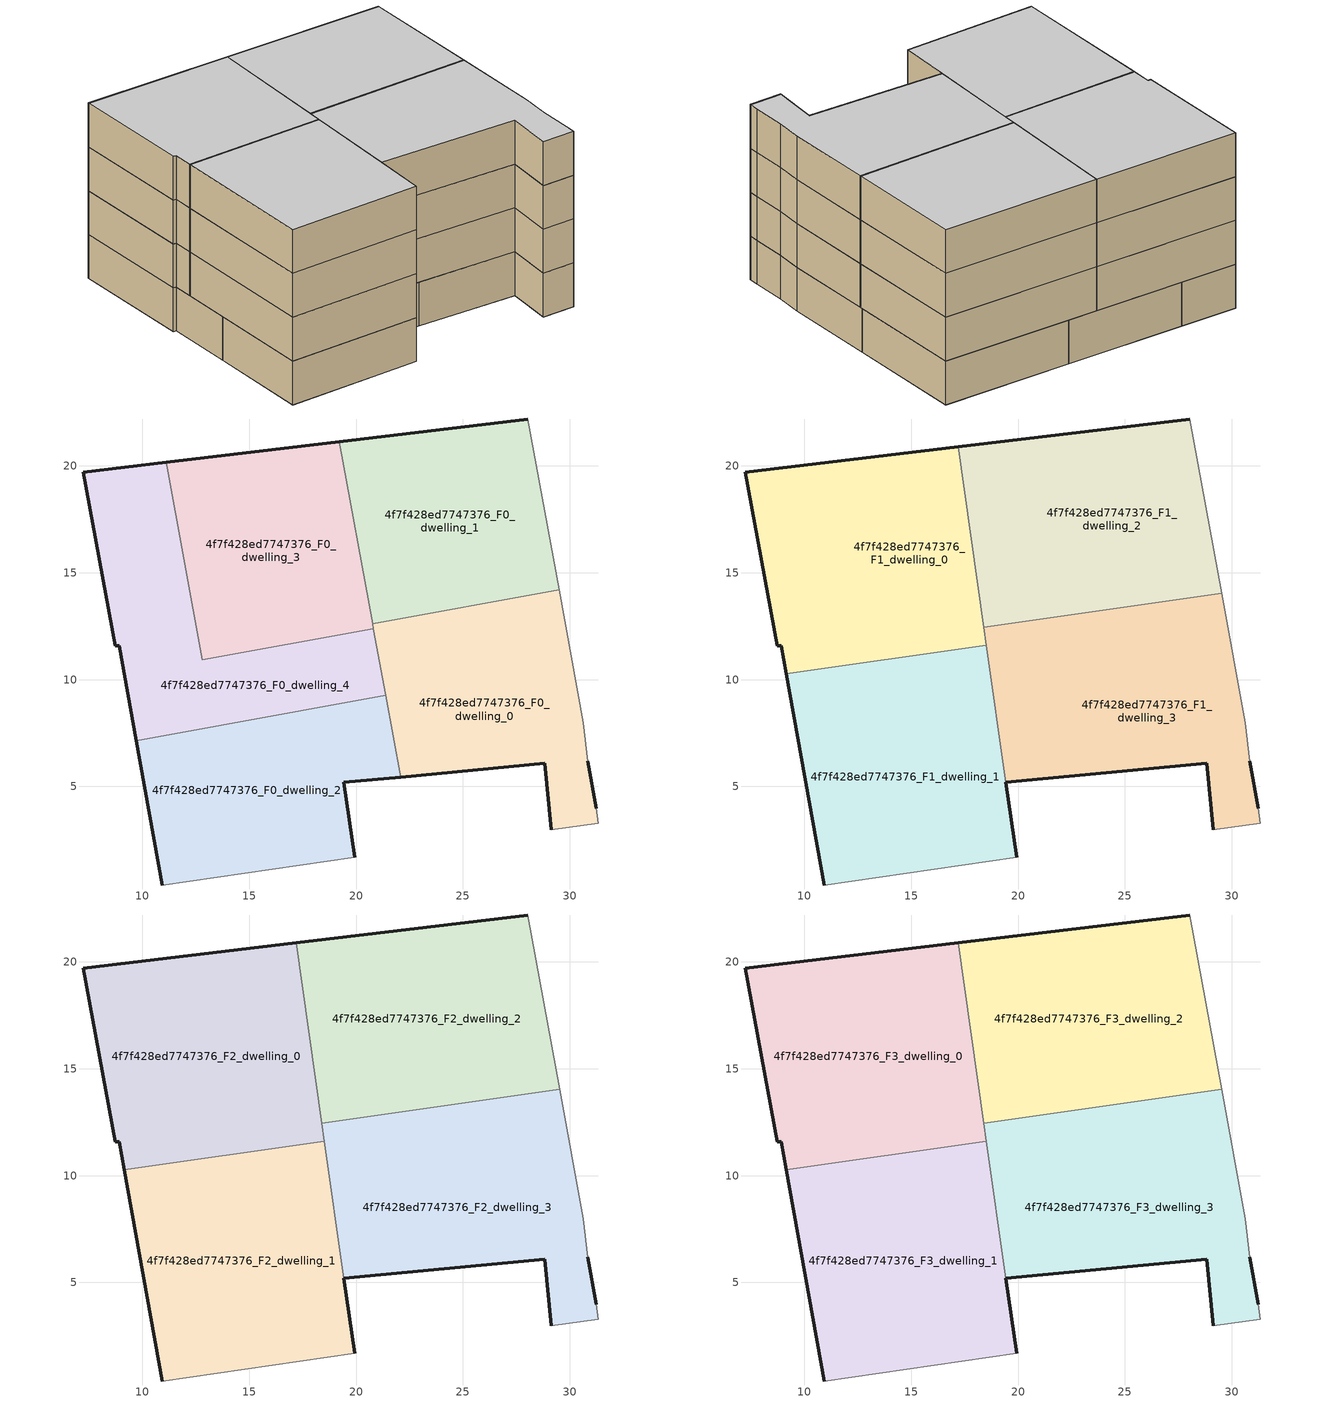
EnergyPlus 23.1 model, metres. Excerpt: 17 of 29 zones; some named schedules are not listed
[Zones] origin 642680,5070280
4f7f428ed7747376_F0_dwelling_0
 floor ground (EU_floor_Construction): 31.34,3.28 31.24,3.98 30.84,6.18 30.64,7.99 29.5,14.21 20.77,12.61 22.08,5.44 28.84,6.08 29.14,2.98 z0
 wall outside (EU_wall_Construction): 30.84,6.18 31.24,3.98 / 29.14,2.98 28.84,6.08 22.08,5.44 z0:3
 wall adiabatic (EU_wall_Construction): 31.24,3.98 31.34,3.28 29.14,2.98 / 29.5,14.21 30.64,7.99 30.84,6.18 z0:3
 wall to 4f7f428ed7747376_F0_dwelling_1 (EU_wall_Construction): 20.77,12.61 29.5,14.21 z0:3
 wall to 4f7f428ed7747376_F0_dwelling_2 (EU_wall_Construction): 22.08,5.44 21.38,9.26 z0:3
 wall to 4f7f428ed7747376_F0_dwelling_4 (EU_wall_Construction): 21.38,9.26 20.81,12.38 z0:3
 wall to 4f7f428ed7747376_F0_dwelling_3 (EU_wall_Construction): 20.81,12.38 20.77,12.61 z0:3
4f7f428ed7747376_F0_dwelling_1
 floor ground (EU_floor_Construction): 29.5,14.21 28.04,22.2 19.21,21.14 20.77,12.61 z0
 wall outside (EU_wall_Construction): 19.21,21.14 28.04,22.2 z0:3
 wall adiabatic (EU_wall_Construction): 28.04,22.2 29.5,14.21 z0:3
 wall to 4f7f428ed7747376_F0_dwelling_3 (EU_wall_Construction): 20.77,12.61 19.21,21.14 z0:3
 ceiling adiabatic (EU_roof_Construction): 28.04,22.2 29.5,14.21 25.19,13.42 20.74,12.79 19.21,21.14 z3
4f7f428ed7747376_F0_dwelling_2
 floor ground (EU_floor_Construction): 19.93,1.68 19.43,5.19 22.08,5.44 21.38,9.26 9.72,7.13 10.92,0.39 z0
 wall outside (EU_wall_Construction): 10.92,0.39 9.72,7.13 / 22.08,5.44 19.43,5.19 19.93,1.68 z0:3
 wall adiabatic (EU_wall_Construction): 19.93,1.68 10.92,0.39 z0:3
 wall to 4f7f428ed7747376_F0_dwelling_4 (EU_wall_Construction): 9.72,7.13 21.38,9.26 z0:3
4f7f428ed7747376_F0_dwelling_3
 floor ground (EU_floor_Construction): 20.81,12.38 19.21,21.14 11.11,20.17 12.81,10.92 z0
 wall outside (EU_wall_Construction): 11.11,20.17 19.21,21.14 z0:3
 wall to 4f7f428ed7747376_F0_dwelling_4 (EU_wall_Construction): 20.81,12.38 12.81,10.92 11.11,20.17 z0:3
4f7f428ed7747376_F0_dwelling_4
 floor ground (EU_floor_Construction): 21.38,9.26 20.81,12.38 12.81,10.92 11.11,20.17 7.22,19.7 8.72,11.59 8.92,11.59 9.72,7.13 z0
 wall outside (EU_wall_Construction): 9.72,7.13 8.92,11.59 8.72,11.59 7.22,19.7 11.11,20.17 z0:3
4f7f428ed7747376_F1_dwelling_0
 floor to 4f7f428ed7747376_F0_dwelling_3 (EU_floor_Construction): 18.47,11.95 17.2,20.9 11.11,20.17 12.81,10.92 z3
 floor to 4f7f428ed7747376_F0_dwelling_4 (EU_floor_Construction): 18.52,11.61 18.47,11.95 12.81,10.92 11.11,20.17 7.22,19.7 8.72,11.59 8.92,11.59 9.16,10.28 z3
 wall outside (EU_wall_Construction): 9.16,10.28 8.92,11.59 8.72,11.59 7.22,19.7 17.2,20.9 z3:6
 wall to 4f7f428ed7747376_F1_dwelling_1 (EU_wall_Construction): 18.52,11.61 9.16,10.28 z3:6
 wall to 4f7f428ed7747376_F1_dwelling_2 (EU_wall_Construction): 17.2,20.9 18.4,12.46 z3:6
 wall to 4f7f428ed7747376_F1_dwelling_3 (EU_wall_Construction): 18.4,12.46 18.52,11.61 z3:6
4f7f428ed7747376_F1_dwelling_1
 floor to 4f7f428ed7747376_F0_dwelling_2 (EU_floor_Construction): 19.93,1.68 18.91,8.81 9.72,7.13 10.92,0.39 z3
 floor to 4f7f428ed7747376_F0_dwelling_4 (EU_floor_Construction): 18.91,8.81 18.52,11.61 9.16,10.28 9.72,7.13 z3
 wall outside (EU_wall_Construction): 10.92,0.39 9.16,10.28 / 19.43,5.19 19.93,1.68 z3:6
 wall adiabatic (EU_wall_Construction): 19.93,1.68 10.92,0.39 z3:6
 wall to 4f7f428ed7747376_F1_dwelling_3 (EU_wall_Construction): 18.52,11.61 19.43,5.19 z3:6
4f7f428ed7747376_F1_dwelling_2
 floor to 4f7f428ed7747376_F0_dwelling_0 (EU_floor_Construction): 29.53,14.04 29.5,14.21 25.19,13.42 z3
 floor to 4f7f428ed7747376_F0_dwelling_3 (EU_floor_Construction): 20.74,12.79 19.21,21.14 17.2,20.9 18.4,12.46 z3
 floor adiabatic (EU_floor_Construction): 29.53,14.04 28.04,22.2 19.21,21.14 20.74,12.79 28.38,13.87 25.19,13.42 29.5,14.21 z3
 wall outside (EU_wall_Construction): 17.2,20.9 28.04,22.2 z3:6
 wall to 4f7f428ed7747376_F1_dwelling_3 (EU_wall_Construction): 29.53,14.04 18.4,12.46 z3:6
 wall adiabatic (EU_wall_Construction): 28.04,22.2 29.53,14.04 z3:6
4f7f428ed7747376_F1_dwelling_3
 floor to 4f7f428ed7747376_F0_dwelling_0 (EU_floor_Construction): 31.34,3.28 31.24,3.98 30.84,6.18 30.64,7.99 29.53,14.04 25.19,13.42 20.77,12.61 22.08,5.44 28.84,6.08 29.14,2.98 z3
 floor to 4f7f428ed7747376_F0_dwelling_2 (EU_floor_Construction): 22.08,5.44 21.38,9.26 18.91,8.81 19.43,5.19 z3
 floor to 4f7f428ed7747376_F0_dwelling_3 (EU_floor_Construction): 20.81,12.38 20.74,12.79 18.4,12.46 18.47,11.95 z3
 floor to 4f7f428ed7747376_F0_dwelling_1 (EU_floor_Construction): 25.19,13.42 20.74,12.79 20.77,12.61 z3
 floor to 4f7f428ed7747376_F0_dwelling_4 (EU_floor_Construction): 21.38,9.26 20.81,12.38 18.47,11.95 18.91,8.81 z3
 wall outside (EU_wall_Construction): 29.14,2.98 28.84,6.08 19.43,5.19 / 30.84,6.18 31.24,3.98 z3:6
 wall adiabatic (EU_wall_Construction): 29.53,14.04 30.64,7.99 30.84,6.18 / 31.24,3.98 31.34,3.28 29.14,2.98 z3:6
4f7f428ed7747376_F2_dwelling_0
 floor to 4f7f428ed7747376_F1_dwelling_0 (EU_floor_Construction): 18.52,11.61 17.2,20.9 7.22,19.7 8.72,11.59 8.92,11.59 9.16,10.28 z6
 wall outside (EU_wall_Construction): 9.16,10.28 8.92,11.59 8.72,11.59 7.22,19.7 17.2,20.9 z6:9
 wall to 4f7f428ed7747376_F2_dwelling_1 (EU_wall_Construction): 18.52,11.61 9.16,10.28 z6:9
 wall to 4f7f428ed7747376_F2_dwelling_2 (EU_wall_Construction): 17.2,20.9 18.4,12.46 z6:9
 wall to 4f7f428ed7747376_F2_dwelling_3 (EU_wall_Construction): 18.4,12.46 18.52,11.61 z6:9
4f7f428ed7747376_F2_dwelling_1
 floor to 4f7f428ed7747376_F1_dwelling_1 (EU_floor_Construction): 19.93,1.68 18.52,11.61 9.16,10.28 10.92,0.39 z6
 wall outside (EU_wall_Construction): 10.92,0.39 9.16,10.28 / 19.43,5.19 19.93,1.68 z6:9
 wall adiabatic (EU_wall_Construction): 19.93,1.68 10.92,0.39 z6:9
 wall to 4f7f428ed7747376_F2_dwelling_3 (EU_wall_Construction): 18.52,11.61 19.43,5.19 z6:9
4f7f428ed7747376_F2_dwelling_2
 floor to 4f7f428ed7747376_F1_dwelling_2 (EU_floor_Construction): 29.53,14.04 28.04,22.2 17.2,20.9 18.4,12.46 z6
 wall outside (EU_wall_Construction): 17.2,20.9 28.04,22.2 z6:9
 wall to 4f7f428ed7747376_F2_dwelling_3 (EU_wall_Construction): 29.53,14.04 18.4,12.46 z6:9
 wall adiabatic (EU_wall_Construction): 28.04,22.2 29.53,14.04 z6:9
4f7f428ed7747376_F2_dwelling_3
 floor to 4f7f428ed7747376_F1_dwelling_3 (EU_floor_Construction): 31.34,3.28 31.24,3.98 30.84,6.18 30.64,7.99 29.53,14.04 18.4,12.46 19.43,5.19 28.84,6.08 29.14,2.98 z6
 wall outside (EU_wall_Construction): 29.14,2.98 28.84,6.08 19.43,5.19 / 30.84,6.18 31.24,3.98 z6:9
 wall adiabatic (EU_wall_Construction): 29.53,14.04 30.64,7.99 30.84,6.18 / 31.24,3.98 31.34,3.28 29.14,2.98 z6:9
4f7f428ed7747376_F3_dwelling_0
 floor to 4f7f428ed7747376_F2_dwelling_0 (EU_floor_Construction): 18.52,11.61 17.2,20.9 7.22,19.7 8.72,11.59 8.92,11.59 9.16,10.28 z9
 wall outside (EU_wall_Construction): 9.16,10.28 8.92,11.59 8.72,11.59 7.22,19.7 17.2,20.9 z9:12
 wall to 4f7f428ed7747376_F3_dwelling_1 (EU_wall_Construction): 18.52,11.61 9.16,10.28 z9:12
 wall to 4f7f428ed7747376_F3_dwelling_2 (EU_wall_Construction): 17.2,20.9 18.4,12.46 z9:12
 wall to 4f7f428ed7747376_F3_dwelling_3 (EU_wall_Construction): 18.4,12.46 18.52,11.61 z9:12
 ceiling to 4f7f428ed7747376_F4_dwelling_0 (EU_floor_Construction): 17.2,20.9 18.52,11.61 9.16,10.28 8.92,11.59 8.72,11.59 7.22,19.7 z12
4f7f428ed7747376_F3_dwelling_1
 floor to 4f7f428ed7747376_F2_dwelling_1 (EU_floor_Construction): 19.93,1.68 18.52,11.61 9.16,10.28 10.92,0.39 z9
 wall outside (EU_wall_Construction): 10.92,0.39 9.16,10.28 / 19.43,5.19 19.93,1.68 z9:12
 wall adiabatic (EU_wall_Construction): 19.93,1.68 10.92,0.39 z9:12
 wall to 4f7f428ed7747376_F3_dwelling_3 (EU_wall_Construction): 18.52,11.61 19.43,5.19 z9:12
 ceiling to 4f7f428ed7747376_F4_dwelling_1 (EU_floor_Construction): 18.52,11.61 19.93,1.68 10.92,0.39 9.16,10.28 z12
4f7f428ed7747376_F3_dwelling_2
 floor to 4f7f428ed7747376_F2_dwelling_2 (EU_floor_Construction): 29.53,14.04 28.04,22.2 17.2,20.9 18.4,12.46 z9
 wall outside (EU_wall_Construction): 17.2,20.9 28.04,22.2 z9:12
 wall to 4f7f428ed7747376_F3_dwelling_3 (EU_wall_Construction): 29.53,14.04 18.4,12.46 z9:12
 wall adiabatic (EU_wall_Construction): 28.04,22.2 29.53,14.04 z9:12
 ceiling to 4f7f428ed7747376_F4_dwelling_2 (EU_floor_Construction): 28.04,22.2 29.53,14.04 18.4,12.46 17.2,20.9 z12
4f7f428ed7747376_F3_dwelling_3
 floor to 4f7f428ed7747376_F2_dwelling_3 (EU_floor_Construction): 31.34,3.28 31.24,3.98 30.84,6.18 30.64,7.99 29.53,14.04 18.4,12.46 19.43,5.19 28.84,6.08 29.14,2.98 z9
 wall outside (EU_wall_Construction): 29.14,2.98 28.84,6.08 19.43,5.19 / 30.84,6.18 31.24,3.98 z9:12
 wall adiabatic (EU_wall_Construction): 29.53,14.04 30.64,7.99 30.84,6.18 / 31.24,3.98 31.34,3.28 29.14,2.98 z9:12
 ceiling to 4f7f428ed7747376_F4_dwelling_3 (EU_floor_Construction): 29.53,14.04 30.64,7.99 30.84,6.18 31.24,3.98 31.34,3.28 29.14,2.98 28.84,6.08 19.43,5.19 18.4,12.46 z12
[Building]
EU S2 Campaign: North Axis=0; Terrain=City; Solar Distribution=FullExterior
[Site:Location]
Lyon-Bron: Latitude=45.75; Longitude=5; Time Zone=1; Elevation=198
[SizingPeriod:WeatherFileDays]
AnnualSizingPeriod: Begin Month=1; Begin Day of Month=1; End Month=12; End Day of Month=31; Day of Week for Start Day=Monday; Use Weather File Daylight Saving Period=No; Use Weather File Rain and Snow Indicators=No
[MATERIAL:NOMASS] Roughness=MediumRough; Thermal Absorptance=0.9; Solar Absorptance=0.7; Visible Absorptance=0.7
Name | Thermal Resistance
EU_wall_NoMass | 0.776494
EU_roof_NoMass | 0.486893
EU_floor_NoMass | 0.421597
[CONSTRUCTION]
EU_wall_Construction: EU_wall_NoMass
EU_roof_Construction: EU_roof_NoMass
EU_floor_Construction: EU_floor_NoMass
EU_InternalMass_Construction: EU_InternalMass_Material
[ZONE] Type=1; Multiplier=1; Ceiling Height=autocalculate; Floor Area=autocalculate; Part of Total Floor Area=Yes
Name | Volume
4f7f428ed7747376_F0_dwelling_0; 4f7f428ed7747376_F0_dwelling_1 | 223.469
4f7f428ed7747376_F1_dwelling_0; 4f7f428ed7747376_F2_dwelling_0; 4f7f428ed7747376_F3_dwelling_0 | 279.349
4f7f428ed7747376_F1_dwelling_1; 4f7f428ed7747376_F2_dwelling_1; 4f7f428ed7747376_F3_dwelling_1 | 279.327
4f7f428ed7747376_F0_dwelling_2 | 223.477
4f7f428ed7747376_F1_dwelling_2; 4f7f428ed7747376_F2_dwelling_2; 4f7f428ed7747376_F3_dwelling_2 | 279.354
4f7f428ed7747376_F0_dwelling_3 | 223.489
4f7f428ed7747376_F1_dwelling_3; 4f7f428ed7747376_F2_dwelling_3; 4f7f428ed7747376_F3_dwelling_3 | 279.331
4f7f428ed7747376_F0_dwelling_4 | 223.467
[INTERNALMASS] Construction=EU_InternalMass_Construction
Name | Zone or ZoneList | Surface Area
4f7f428ed7747376_F0_dwelling_0_EU_InternalMass | 4f7f428ed7747376_F0_dwelling_0 | 74.4898
4f7f428ed7747376_F0_dwelling_1_EU_InternalMass | 4f7f428ed7747376_F0_dwelling_1 | 74.4877
4f7f428ed7747376_F0_dwelling_2_EU_InternalMass | 4f7f428ed7747376_F0_dwelling_2 | 74.4917
4f7f428ed7747376_F0_dwelling_3_EU_InternalMass | 4f7f428ed7747376_F0_dwelling_3 | 74.4953
4f7f428ed7747376_F0_dwelling_4_EU_InternalMass | 4f7f428ed7747376_F0_dwelling_4 | 74.4893
4f7f428ed7747376_F1_dwelling_0_EU_InternalMass | 4f7f428ed7747376_F1_dwelling_0 | 93.1161
4f7f428ed7747376_F1_dwelling_1_EU_InternalMass | 4f7f428ed7747376_F1_dwelling_1 | 93.1122
4f7f428ed7747376_F1_dwelling_2_EU_InternalMass | 4f7f428ed7747376_F1_dwelling_2 | 93.1179
4f7f428ed7747376_F1_dwelling_3_EU_InternalMass | 4f7f428ed7747376_F1_dwelling_3 | 93.1104
4f7f428ed7747376_F2_dwelling_0_EU_InternalMass | 4f7f428ed7747376_F2_dwelling_0 | 93.1161
4f7f428ed7747376_F2_dwelling_1_EU_InternalMass | 4f7f428ed7747376_F2_dwelling_1 | 93.1122
4f7f428ed7747376_F2_dwelling_2_EU_InternalMass | 4f7f428ed7747376_F2_dwelling_2 | 93.1179
4f7f428ed7747376_F2_dwelling_3_EU_InternalMass | 4f7f428ed7747376_F2_dwelling_3 | 93.1104
4f7f428ed7747376_F3_dwelling_0_EU_InternalMass | 4f7f428ed7747376_F3_dwelling_0 | 93.1161
4f7f428ed7747376_F3_dwelling_1_EU_InternalMass | 4f7f428ed7747376_F3_dwelling_1 | 93.1122
4f7f428ed7747376_F3_dwelling_2_EU_InternalMass | 4f7f428ed7747376_F3_dwelling_2 | 93.1179
4f7f428ed7747376_F3_dwelling_3_EU_InternalMass | 4f7f428ed7747376_F3_dwelling_3 | 93.1104
[OTHEREQUIPMENT] Fuel Type=Electricity; Design Level Calculation Method=Watts/Area; Power per Zone Floor Area=1; Fraction Latent=0; Fraction Radiant=0; Fraction Lost=0; Carbon Dioxide Generation Rate=0; EndUse Subcategory=EU_Step8_InternalGains
Name | Zone or ZoneList or Space or SpaceList | Schedule
EU_Step8_InternalGain_4f7f428ed7747376_F0_dwelling_0_f000 | 4f7f428ed7747376_F0_dwelling_0 | EU_Step8_GainSchedule_4f7f428ed7747376_F0_dwelling_0_f000
EU_Step8_InternalGain_4f7f428ed7747376_F0_dwelling_1_f000 | 4f7f428ed7747376_F0_dwelling_1 | EU_Step8_GainSchedule_4f7f428ed7747376_F0_dwelling_1_f000
EU_Step8_InternalGain_4f7f428ed7747376_F0_dwelling_2_f000 | 4f7f428ed7747376_F0_dwelling_2 | EU_Step8_GainSchedule_4f7f428ed7747376_F0_dwelling_2_f000
EU_Step8_InternalGain_4f7f428ed7747376_F0_dwelling_3_f000 | 4f7f428ed7747376_F0_dwelling_3 | EU_Step8_GainSchedule_4f7f428ed7747376_F0_dwelling_3_f000
EU_Step8_InternalGain_4f7f428ed7747376_F0_dwelling_4_f000 | 4f7f428ed7747376_F0_dwelling_4 | EU_Step8_GainSchedule_4f7f428ed7747376_F0_dwelling_4_f000
EU_Step8_InternalGain_4f7f428ed7747376_F1_dwelling_0_f000 | 4f7f428ed7747376_F1_dwelling_0 | EU_Step8_GainSchedule_4f7f428ed7747376_F1_dwelling_0_f000
EU_Step8_InternalGain_4f7f428ed7747376_F1_dwelling_1_f000 | 4f7f428ed7747376_F1_dwelling_1 | EU_Step8_GainSchedule_4f7f428ed7747376_F1_dwelling_1_f000
EU_Step8_InternalGain_4f7f428ed7747376_F1_dwelling_2_f000 | 4f7f428ed7747376_F1_dwelling_2 | EU_Step8_GainSchedule_4f7f428ed7747376_F1_dwelling_2_f000
EU_Step8_InternalGain_4f7f428ed7747376_F1_dwelling_3_f000 | 4f7f428ed7747376_F1_dwelling_3 | EU_Step8_GainSchedule_4f7f428ed7747376_F1_dwelling_3_f000
EU_Step8_InternalGain_4f7f428ed7747376_F2_dwelling_0_f000 | 4f7f428ed7747376_F2_dwelling_0 | EU_Step8_GainSchedule_4f7f428ed7747376_F2_dwelling_0_f000
EU_Step8_InternalGain_4f7f428ed7747376_F2_dwelling_1_f000 | 4f7f428ed7747376_F2_dwelling_1 | EU_Step8_GainSchedule_4f7f428ed7747376_F2_dwelling_1_f000
EU_Step8_InternalGain_4f7f428ed7747376_F2_dwelling_2_f000 | 4f7f428ed7747376_F2_dwelling_2 | EU_Step8_GainSchedule_4f7f428ed7747376_F2_dwelling_2_f000
EU_Step8_InternalGain_4f7f428ed7747376_F2_dwelling_3_f000 | 4f7f428ed7747376_F2_dwelling_3 | EU_Step8_GainSchedule_4f7f428ed7747376_F2_dwelling_3_f000
EU_Step8_InternalGain_4f7f428ed7747376_F3_dwelling_0_f000 | 4f7f428ed7747376_F3_dwelling_0 | EU_Step8_GainSchedule_4f7f428ed7747376_F3_dwelling_0_f000
EU_Step8_InternalGain_4f7f428ed7747376_F3_dwelling_1_f000 | 4f7f428ed7747376_F3_dwelling_1 | EU_Step8_GainSchedule_4f7f428ed7747376_F3_dwelling_1_f000
EU_Step8_InternalGain_4f7f428ed7747376_F3_dwelling_2_f000 | 4f7f428ed7747376_F3_dwelling_2 | EU_Step8_GainSchedule_4f7f428ed7747376_F3_dwelling_2_f000
EU_Step8_InternalGain_4f7f428ed7747376_F3_dwelling_3_f000 | 4f7f428ed7747376_F3_dwelling_3 | EU_Step8_GainSchedule_4f7f428ed7747376_F3_dwelling_3_f000
[ZONEVENTILATION:DESIGNFLOWRATE] Schedule=EU_AlwaysOn; Design Flow Rate Calculation Method=AirChanges/Hour; Air Changes per Hour=0.693814; Ventilation Type=Natural; Fan Pressure Rise=0; Fan Total Efficiency=1; Constant Term Coefficient=1; Temperature Term Coefficient=0; Velocity Term Coefficient=0; Velocity Squared Term Coefficient=0; Minimum Indoor Temperature=-100; Maximum Indoor Temperature=100; Delta Temperature=-100; Minimum Outdoor Temperature=-100; Maximum Outdoor Temperature=100; Maximum Wind Speed=40
Name | Zone or ZoneList or Space or SpaceList
EU_ConstantAir_4f7f428ed7747376_F0_dwelling_0 | 4f7f428ed7747376_F0_dwelling_0
EU_ConstantAir_4f7f428ed7747376_F0_dwelling_1 | 4f7f428ed7747376_F0_dwelling_1
EU_ConstantAir_4f7f428ed7747376_F0_dwelling_2 | 4f7f428ed7747376_F0_dwelling_2
EU_ConstantAir_4f7f428ed7747376_F0_dwelling_3 | 4f7f428ed7747376_F0_dwelling_3
EU_ConstantAir_4f7f428ed7747376_F0_dwelling_4 | 4f7f428ed7747376_F0_dwelling_4
EU_ConstantAir_4f7f428ed7747376_F1_dwelling_0 | 4f7f428ed7747376_F1_dwelling_0
EU_ConstantAir_4f7f428ed7747376_F1_dwelling_1 | 4f7f428ed7747376_F1_dwelling_1
EU_ConstantAir_4f7f428ed7747376_F1_dwelling_2 | 4f7f428ed7747376_F1_dwelling_2
EU_ConstantAir_4f7f428ed7747376_F1_dwelling_3 | 4f7f428ed7747376_F1_dwelling_3
EU_ConstantAir_4f7f428ed7747376_F2_dwelling_0 | 4f7f428ed7747376_F2_dwelling_0
EU_ConstantAir_4f7f428ed7747376_F2_dwelling_1 | 4f7f428ed7747376_F2_dwelling_1
EU_ConstantAir_4f7f428ed7747376_F2_dwelling_2 | 4f7f428ed7747376_F2_dwelling_2
EU_ConstantAir_4f7f428ed7747376_F2_dwelling_3 | 4f7f428ed7747376_F2_dwelling_3
EU_ConstantAir_4f7f428ed7747376_F3_dwelling_0 | 4f7f428ed7747376_F3_dwelling_0
EU_ConstantAir_4f7f428ed7747376_F3_dwelling_1 | 4f7f428ed7747376_F3_dwelling_1
EU_ConstantAir_4f7f428ed7747376_F3_dwelling_2 | 4f7f428ed7747376_F3_dwelling_2
EU_ConstantAir_4f7f428ed7747376_F3_dwelling_3 | 4f7f428ed7747376_F3_dwelling_3
